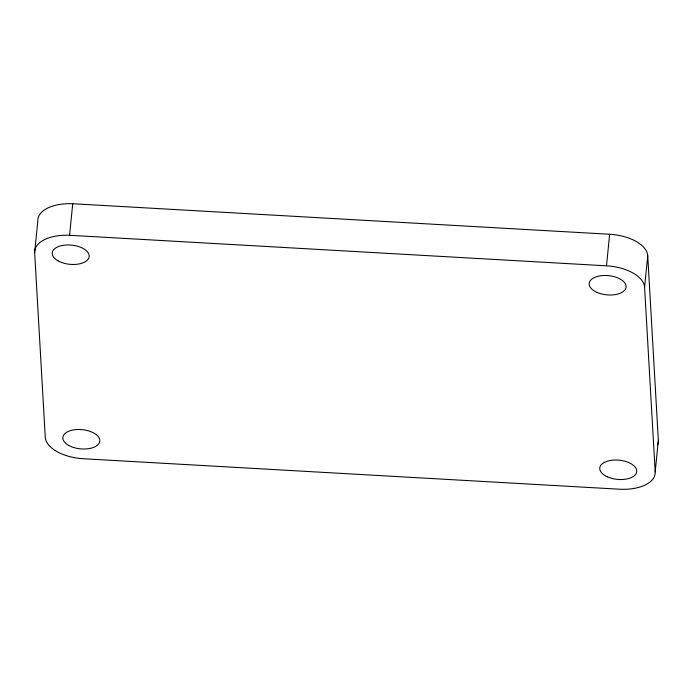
<?xml version="1.0" encoding="UTF-8"?>
<svg xmlns="http://www.w3.org/2000/svg" width="693" height="693" viewBox="0 0 693 693"><rect width="100%" height="100%" fill="white"/><g stroke="black" fill="none" stroke-linecap="round" stroke-linejoin="round"><path stroke-width="1.04" d="M34.65 252.668L37.803 221.11A37.127 19.291 5.7 0 1 72.722 203.733L609.649 234.26A37.119 19.283 5.7 0 1 647.73 255.786L658.35 440.324L655.197 471.881A37.119 19.283 5.7 0 1 619.351 489.206L82.424 458.679A37.127 19.291 5.7 0 1 45.27 437.205L34.65 252.668A37.127 19.291 5.7 0 1 69.577 235.291L606.496 265.817A37.119 19.283 5.7 0 1 644.585 287.344L655.197 471.881M69.577 235.291L72.722 203.733M606.496 265.817L609.649 234.26M644.585 287.344L647.73 255.786M658.35 440.324A37.119 19.283 5.7 0 1 657.38 445.278M58.021 260.837A18.555 9.641 5.7 0 0 88.687 258.246A18.555 9.641 5.7 0 0 65.367 245.062A18.555 9.641 5.7 0 0 58.021 260.837M597.063 292.42A18.555 9.641 5.7 0 0 626.048 287.396A18.555 9.641 5.7 0 0 599.748 275.918A18.555 9.641 5.7 0 0 597.063 292.42M607.475 476.862A18.555 9.641 5.7 0 0 636.642 472.063A18.555 9.641 5.7 0 0 610.594 460.412A18.555 9.641 5.7 0 0 607.475 476.862M68.633 445.374A18.555 9.641 5.7 0 0 99.307 442.784A18.555 9.641 5.7 0 0 75.987 429.599A18.555 9.641 5.7 0 0 68.633 445.374"/></g></svg>
